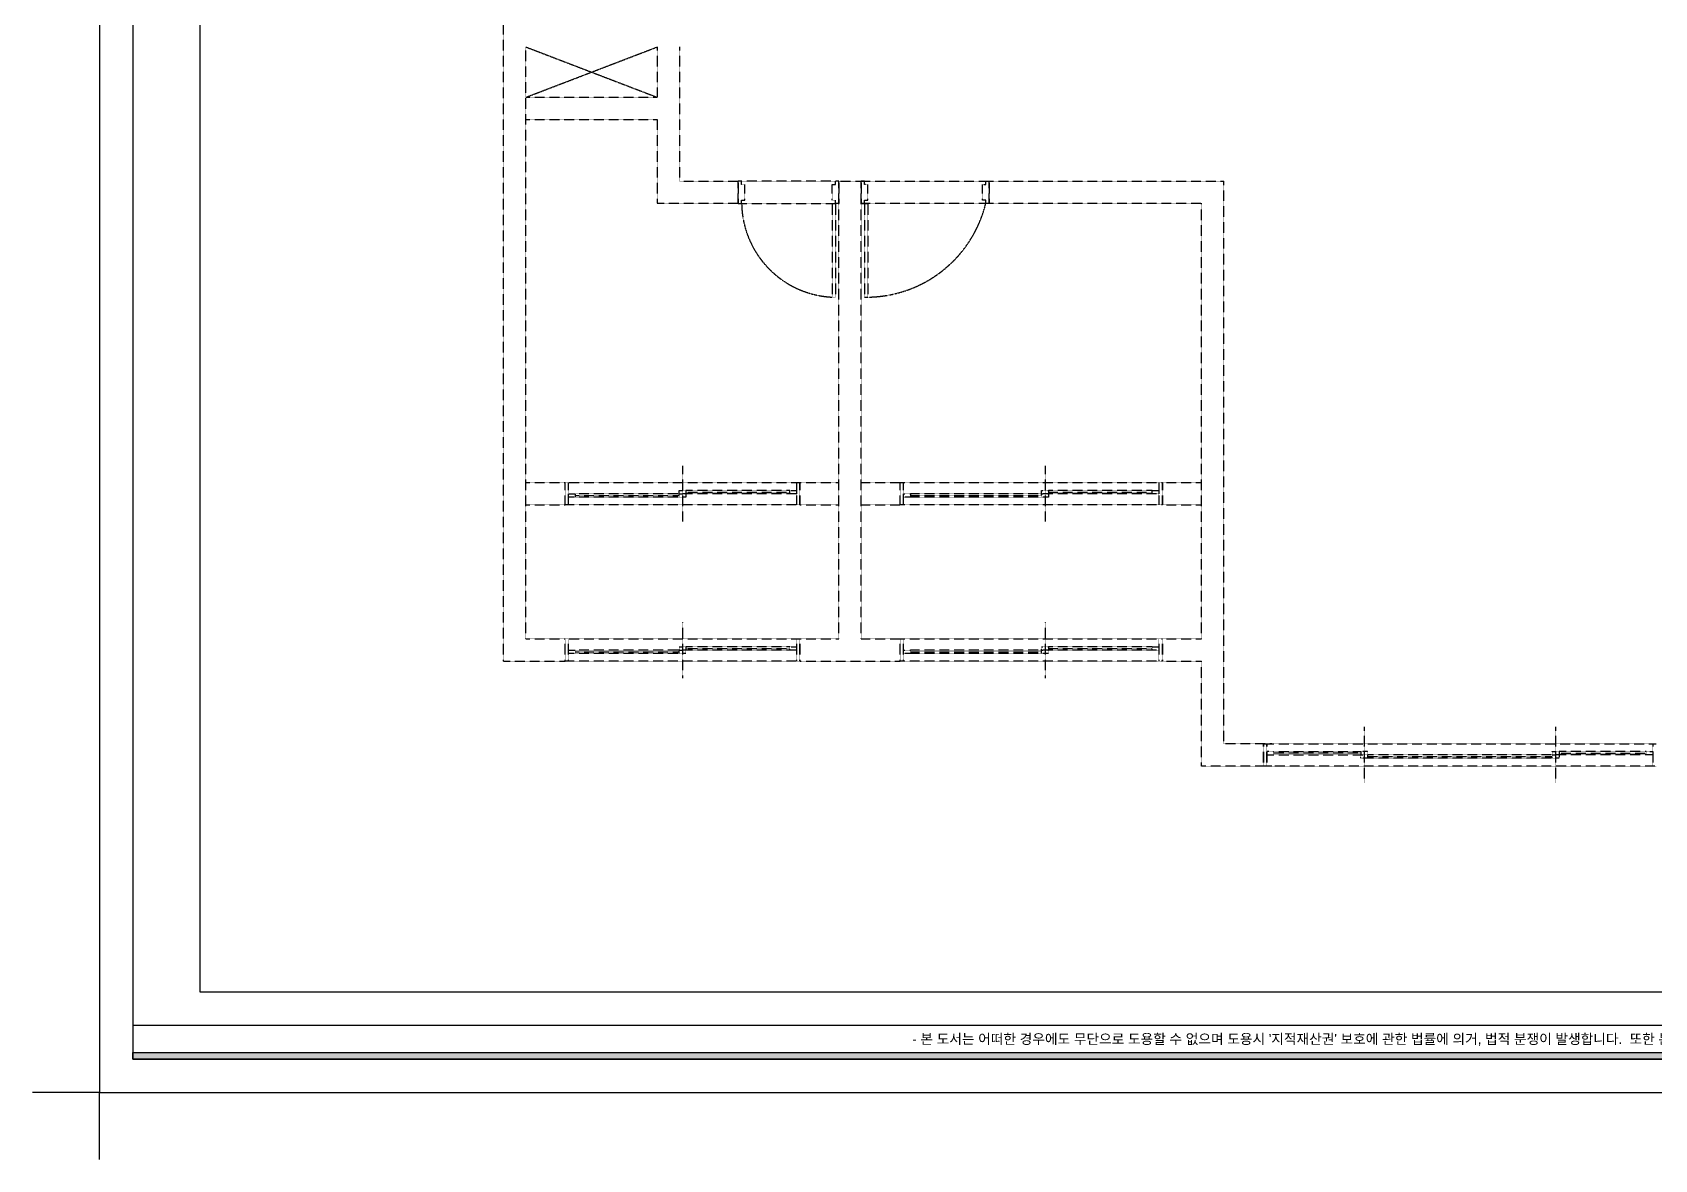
# Model space of a CAD drawing. Header units: millimetres. Extents: x 217202 to 745838, y -6815 to 171372.
# Drawn here: x 369688 to 384204, y -6815 to 3276 of the extents above; entities that cross this region are included whole.
import ezdxf
from ezdxf.enums import TextEntityAlignment as Align

# ---------------------------------------------------------------- set-up
doc = ezdxf.new("R2010")
doc.units = ezdxf.units.MM
doc.linetypes.add('DASHED', pattern=[0.75, 0.5, -0.25])
doc.layers.get('DEFPOINTS').update_dxf_attribs({"color": 248})
for name, color, linetype in [('FORM(YOURNAME)-1', 1, 'Continuous'), ('FORM(YOURNAME)-11', 1, 'Continuous'), ('FUR', 8, 'DASHED')]:
    doc.layers.add(name, color=color, linetype=linetype)
doc.styles.add('YOURNAME', font='HY울릉도M.TTF')

# ---------------------------------------------------------------- blocks, each defined once
blk = doc.blocks.new('FORM-ELEVATION')
at = {"layer": 'FORM(YOURNAME)-11'}
h = blk.add_hatch(color=256, dxfattribs=at)
h.dxf.hatch_style = 1
h.paths.add_polyline_path([(-10309, 35708), (71691, 35708), (71691, 35508), (-10309, 35508)])
h.paths.add_polyline_path([(-10309, -21492), (71691, -21492), (71691, -21692), (-10309, -21692)])
at = {"layer": 'DEFPOINTS', "color": 158}
blk.add_line((62481, -20692), (-10309, -20692), dxfattribs=at)
for points in [[(-10309, -21692), (71691, -21692), (71691, 35708), (-10309, 35708)], [(-8309, 33708), (61071, 33708), (61071, -19692), (-8309, -19692)]]:
    blk.add_lwpolyline(points, close=True, dxfattribs=at)
at = {"layer": 'DEFPOINTS', "color": 1}
blk.add_lwpolyline([(-11309, -24692), (-11309, -22692), (-13309, -22692)], dxfattribs=at)
at = {"layer": 'FORM(YOURNAME)-11', "color": 250}
blk.add_lwpolyline([(-11309, -22692), (72691, -22692), (72691, 36708), (-11309, 36708)], close=True, dxfattribs=at)
at = {"layer": 'FORM(YOURNAME)-11'}
blk.add_lwpolyline([(-10309, -21492), (71691, -21492), (71691, -21692), (-10309, -21692)], close=True, dxfattribs=at)
at = {"layer": 'FORM(YOURNAME)-11', "color": 1, "style": 'YOURNAME'}
blk.add_text("- 본 도서는 어떠한 경우에도 무단으로 도용할 수 없으며 도용시 '지적재산권' 보호에 관한 법률에 의거, 법적 분쟁이 발생합니다.  또한 본 도서에 관한 모든 저작권은 당사에 있습니다. -", height=300, dxfattribs=at).set_placement((28146, -21092), align=Align.MIDDLE_CENTER)
at = {"layer": 'FORM(YOURNAME)-11', "color": 3, "style": 'YOURNAME'}
for tag, height, p in [('1', 450, (71041, -1219)), ('2', 450, (71041, -1863)), ('3', 450, (71041, -3150)), ('4', 450, (71041, -5081)), ('5', 515, (71041, -7398)), ('6', 515, (71041, -9650)), ('7', 515, (71041, -11903)), ('8', 515, (71041, -14155)), ('9', 515, (71041, -16408)), ('10', 515, (66791, -18596)), ('11', 515, (71041, -18660)), ('12', 515, (66791, -20848)), ('13', 515, (71041, -20848))]:
    blk.add_attdef(tag, text='', height=height, dxfattribs=at).set_placement(p, align=Align.MIDDLE_RIGHT)

msp = doc.modelspace()

# ---------------------------------------------------------------- linework, layer by layer
at = {"layer": 'FUR'}
for p, q in [((373904.4, -2354), (373904.4, 5255)), ((374104.4, -2154), (374104.4, 3145.5)), ((374104.4, 3145.5), (375278.1, 2695.5)), ((374104.4, 2695.5), (375278.1, 3145.5)), ((375278.1, 3145.5), (375278.1, 2695.5)), ((375477.6, 3145.5), (375477.6, 1945.5)), ((374104.4, 2695.5), (375278.1, 2695.5)), ((374104.4, 2496), (375278.1, 2496)), ((375278.1, 2496), (375278.1, 1746)), ((375477.6, 1945.5), (376004.4, 1945.5)), ((376004.4, 1746), (376004.4, 1945.5)), ((376904.4, 1945.5), (376004.4, 1945.5)), ((376904.4, -2154), (376904.4, 1945.5)), ((376904.4, 1945.5), (377104.4, 1945.5)), ((377104.4, -2154), (377104.4, 1945.5)), ((377104.4, 1945.5), (378249.4, 1945.5)), ((378249.4, 1746), (378249.4, 1945.5)), ((378249.4, 1945.5), (380349.4, 1945.5)), ((380349.4, -3092.4), (380349.4, 1945.5)), ((375278.1, 1746), (376004.4, 1746)), ((376004.4, 1745.5), (376904.4, 1745.5)), ((376844.4, 1745.5), (376844.4, 905.5)), ((376874.4, 1745.5), (376844.4, 1745.5)), ((376874.4, 1745.5), (376874.4, 905.5)), ((378249.4, 1745.5), (377104.4, 1745.5)), ((377134.4, 1745.5), (377164.4, 1745.5)), ((377134.4, 1745.5), (377134.4, 905.5)), ((377164.4, 1745.5), (377164.4, 905.5)), ((378249.4, 1746), (380149.4, 1746)), ((380149.4, -2154), (380149.4, 1746)), ((376874.4, 905.5), (376844.4, 905.5)), ((377134.4, 905.5), (377164.4, 905.5)), ((375504.4, -604), (375504.4, -1104)), ((378749.4, -604), (378749.4, -1104)), ((374104.4, -754), (374454.4, -754)), ((374454.4, -954), (374454.4, -754)), ((374454.4, -754), (376554.4, -754)), ((374454.4, -954), (374454.4, -754)), ((374484.4, -954), (374484.4, -754)), ((375474.4, -854), (374544.4, -854)), ((374544.4, -869), (375474.4, -869)), ((376464.4, -824), (375534.4, -824)), ((375534.4, -839), (376464.4, -839)), ((376464.4, -854), (375534.4, -854)), ((376524.4, -754), (376524.4, -954)), ((376554.4, -754), (376904.4, -754)), ((376554.4, -954), (376554.4, -754)), ((376554.4, -754), (376554.4, -954)), ((377104.4, -754), (377454.4, -754)), ((377454.4, -954), (377454.4, -754)), ((377454.4, -754), (379799.4, -754)), ((377454.4, -954), (377454.4, -754)), ((377484.4, -954), (377484.4, -754)), ((378719.4, -854), (377544.4, -854)), ((377544.4, -869), (378719.4, -869)), ((379709.4, -824), (378779.4, -824)), ((378779.4, -839), (379709.4, -839)), ((379709.4, -854), (378779.4, -854)), ((379769.4, -754), (379769.4, -954)), ((379799.4, -754), (380149.4, -754)), ((379799.4, -954), (379799.4, -754)), ((379799.4, -754), (379799.4, -954)), ((374104.4, -954), (374454.4, -954)), ((376554.4, -954), (374454.4, -954)), ((375474.4, -884), (374544.4, -884)), ((376554.4, -954), (376904.4, -954)), ((377104.4, -954), (377454.4, -954)), ((379799.4, -954), (377454.4, -954)), ((378719.4, -884), (377544.4, -884)), ((379799.4, -954), (380149.4, -954)), ((375504.4, -2004), (375504.4, -2504)), ((378749.4, -2004), (378749.4, -2504)), ((374104.4, -2154), (374454.4, -2154)), ((374454.4, -2354), (374454.4, -2154)), ((374454.4, -2154), (376554.4, -2154)), ((374454.4, -2354), (374454.4, -2154)), ((374484.4, -2354), (374484.4, -2154)), ((376524.4, -2154), (376524.4, -2354)), ((376554.4, -2354), (376554.4, -2154)), ((376554.4, -2154), (376904.4, -2154)), ((376554.4, -2154), (376554.4, -2354)), ((377104.4, -2154), (377454.4, -2154)), ((377454.4, -2354), (377454.4, -2154)), ((377454.4, -2154), (379799.4, -2154)), ((377454.4, -2354), (377454.4, -2154)), ((377484.4, -2354), (377484.4, -2154)), ((379769.4, -2154), (379769.4, -2354)), ((379799.4, -2354), (379799.4, -2154)), ((379799.4, -2154), (380149.4, -2154)), ((379799.4, -2154), (379799.4, -2354)), ((375474.4, -2254), (374544.4, -2254)), ((374544.4, -2269), (375474.4, -2269)), ((375474.4, -2284), (374544.4, -2284)), ((376464.4, -2224), (375534.4, -2224)), ((375534.4, -2239), (376464.4, -2239)), ((376464.4, -2254), (375534.4, -2254)), ((378719.4, -2254), (377544.4, -2254)), ((377544.4, -2269), (378719.4, -2269)), ((378719.4, -2284), (377544.4, -2284)), ((379709.4, -2224), (378779.4, -2224)), ((378779.4, -2239), (379709.4, -2239)), ((379709.4, -2254), (378779.4, -2254)), ((373904.4, -2354), (374454.4, -2354)), ((376554.4, -2354), (374454.4, -2354)), ((376554.4, -2354), (377454.4, -2354)), ((379799.4, -2354), (377454.4, -2354)), ((379799.4, -2354), (380149.4, -2354)), ((380149.4, -3291.9), (380149.4, -2354)), ((381605.7, -2942.4), (381605.7, -3442.4)), ((383319.4, -2942.4), (383319.4, -3442.4)), ((380779.4, -3092.4), (380349.4, -3092.4)), ((380705.7, -3092.4), (380705.7, -3292.4)), ((380705.7, -3092.4), (384219.4, -3092.4)), ((380705.7, -3292.4), (380705.7, -3092.4)), ((380705.7, -3092.4), (380705.7, -3292.4)), ((380735.7, -3292.4), (380735.7, -3092.4)), ((380735.7, -3092.4), (380735.7, -3292.4)), ((380795.7, -3162.4), (381575.7, -3162.4)), ((381575.7, -3177.4), (380795.7, -3177.4)), ((380795.7, -3192.4), (381575.7, -3192.4)), ((383289.4, -3192.4), (381635.7, -3192.4)), ((384129.4, -3162.4), (383349.4, -3162.4)), ((383349.4, -3177.4), (384129.4, -3177.4)), ((384129.4, -3192.4), (383349.4, -3192.4)), ((384189.4, -3092.4), (384189.4, -3292.4)), ((380779.4, -3291.9), (380149.4, -3291.9)), ((384219.4, -3292.4), (380705.7, -3292.4)), ((381635.7, -3207.4), (383289.4, -3207.4)), ((383289.4, -3222.4), (381635.7, -3222.4))]:
    msp.add_line(p, q, dxfattribs=at)
for points in [[(376004.4, 1745.5), (376034.4, 1745.5), (376034.4, 1775.5), (376064.4, 1775.5), (376064.4, 1915.5), (376034.4, 1915.5), (376034.4, 1945.5), (376004.4, 1945.5), (376004.4, 1745.5)], [(376904.4, 1745.5), (376874.4, 1745.5), (376874.4, 1775.5), (376844.4, 1775.5), (376844.4, 1915.5), (376874.4, 1915.5), (376874.4, 1945.5), (376904.4, 1945.5), (376904.4, 1745.5)], [(377104.4, 1745.5), (377134.4, 1745.5), (377134.4, 1775.5), (377164.4, 1775.5), (377164.4, 1915.5), (377134.4, 1915.5), (377134.4, 1945.5), (377104.4, 1945.5), (377104.4, 1745.5)], [(378249.4, 1745.5), (378219.4, 1745.5), (378219.4, 1775.5), (378189.4, 1775.5), (378189.4, 1915.5), (378219.4, 1915.5), (378219.4, 1945.5), (378249.4, 1945.5), (378249.4, 1745.5)]]:
    msp.add_lwpolyline(points, dxfattribs=at)
for points in [[(374484.4, -884), (374484.4, -854), (374544.4, -854), (374544.4, -884)], [(375474.4, -854), (375474.4, -824), (375534.4, -824), (375534.4, -854)], [(375474.4, -884), (375474.4, -854), (375534.4, -854), (375534.4, -884)], [(376464.4, -854), (376464.4, -824), (376524.4, -824), (376524.4, -854)], [(377484.4, -884), (377484.4, -854), (377544.4, -854), (377544.4, -884)], [(378719.4, -854), (378719.4, -824), (378779.4, -824), (378779.4, -854)], [(378719.4, -884), (378719.4, -854), (378779.4, -854), (378779.4, -884)], [(379709.4, -854), (379709.4, -824), (379769.4, -824), (379769.4, -854)], [(374484.4, -2284), (374484.4, -2254), (374544.4, -2254), (374544.4, -2284)], [(375474.4, -2254), (375474.4, -2224), (375534.4, -2224), (375534.4, -2254)], [(375474.4, -2284), (375474.4, -2254), (375534.4, -2254), (375534.4, -2284)], [(376464.4, -2254), (376464.4, -2224), (376524.4, -2224), (376524.4, -2254)], [(377484.4, -2284), (377484.4, -2254), (377544.4, -2254), (377544.4, -2284)], [(378719.4, -2254), (378719.4, -2224), (378779.4, -2224), (378779.4, -2254)], [(378719.4, -2284), (378719.4, -2254), (378779.4, -2254), (378779.4, -2284)], [(379709.4, -2254), (379709.4, -2224), (379769.4, -2224), (379769.4, -2254)], [(380795.7, -3192.4), (380795.7, -3162.4), (380735.7, -3162.4), (380735.7, -3192.4)], [(381635.7, -3192.4), (381635.7, -3162.4), (381575.7, -3162.4), (381575.7, -3192.4)], [(381575.7, -3222.4), (381575.7, -3192.4), (381635.7, -3192.4), (381635.7, -3222.4)], [(383289.4, -3192.4), (383289.4, -3162.4), (383349.4, -3162.4), (383349.4, -3192.4)], [(383289.4, -3222.4), (383289.4, -3192.4), (383349.4, -3192.4), (383349.4, -3222.4)], [(384129.4, -3192.4), (384129.4, -3162.4), (384189.4, -3162.4), (384189.4, -3192.4)]]:
    msp.add_lwpolyline(points, close=True, dxfattribs=at)
for centre, radius, start, end in [((376886.8, 1757.5), 852.5, 180.80402, 266.9832), ((377150.6, 2006.3), 1100.2, 270.85142, 346.28907)]:
    msp.add_arc(centre, radius, start, end, dxfattribs=at)

# ---------------------------------------------------------------- block references
at = {"layer": 'FORM(YOURNAME)-1', "xscale": 0.3, "yscale": 0.3, "zscale": 0.3}
msp.add_blockref('FORM-ELEVATION', (373680.1, 592.2), dxfattribs=at)

doc.saveas('drawing.dxf')
